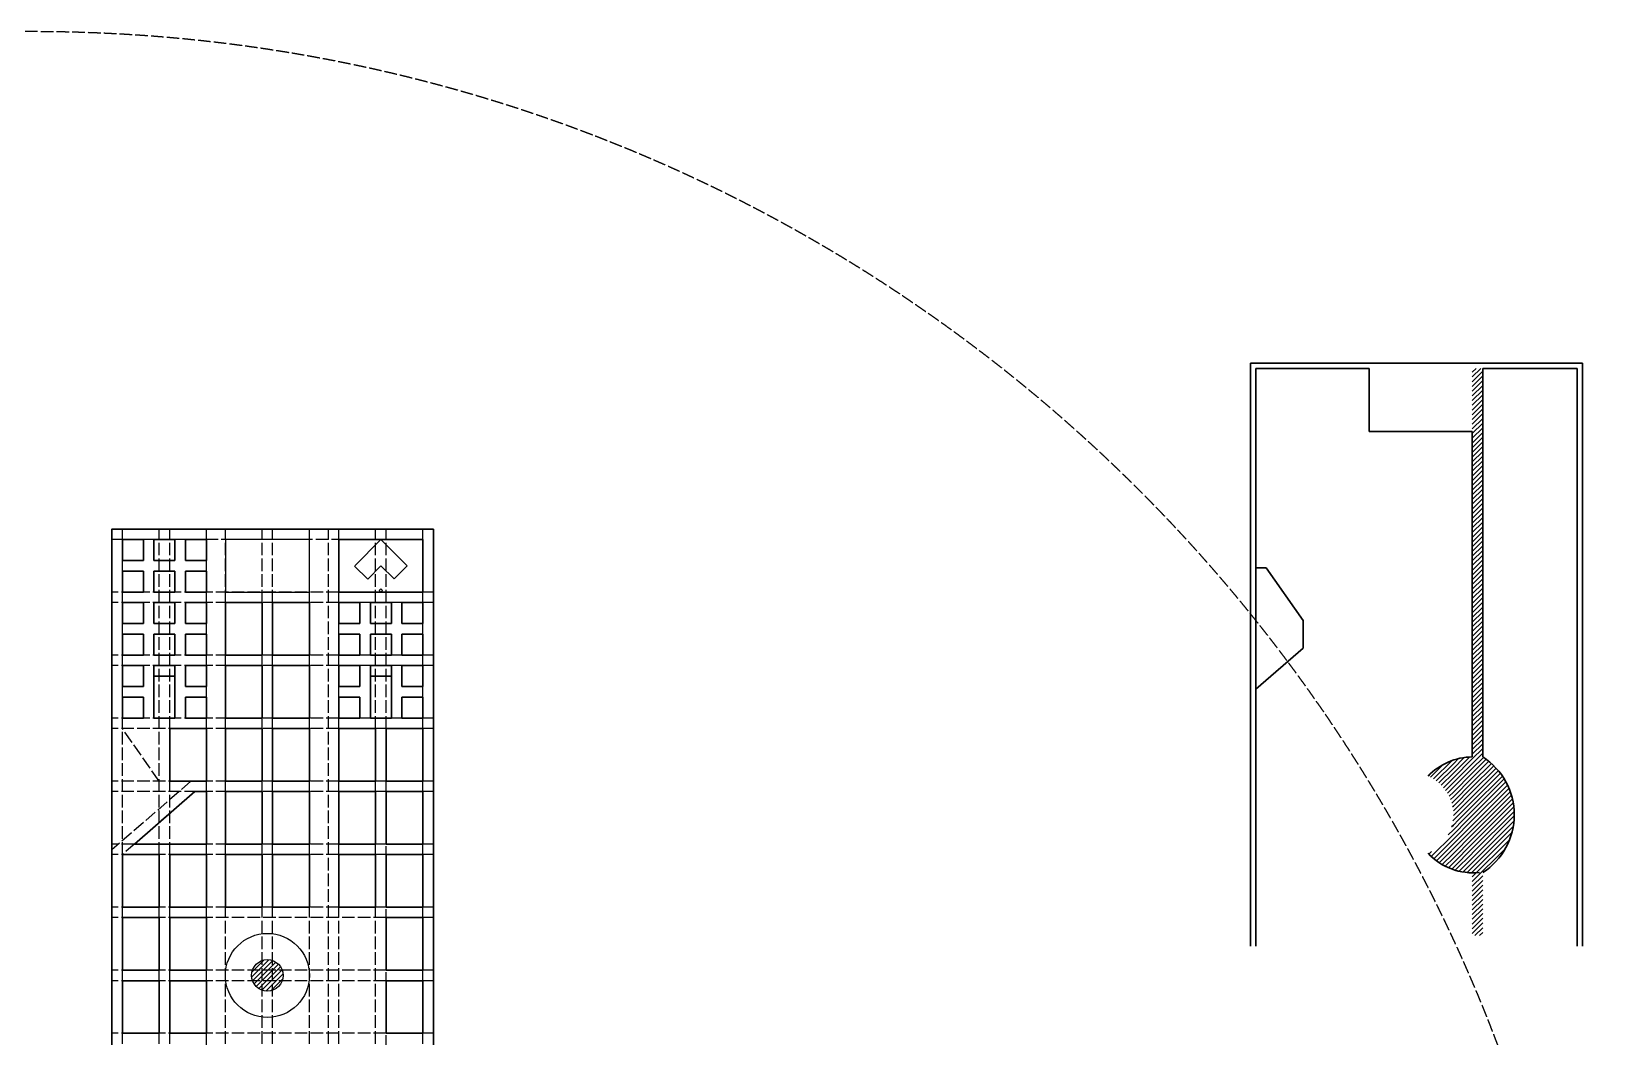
# Model space of a CAD drawing. Header units: millimetres. Extents: x -14568604 to 2614826, y -15966657 to 4339860.
# Drawn here: x -2103801 to -613052, y -12040576 to -11083324 of the extents above; entities that cross this region are included whole.
import ezdxf

# ---------------------------------------------------------------- set-up
doc = ezdxf.new("R2010")
doc.units = ezdxf.units.MM
doc.linetypes.add('ACAD_ISO02W100', pattern=[15, 12, -3])
for name, color, linetype in [('buildings', 1, 'Continuous'), ('občanská vybavenost', 170, 'Continuous'), ('roads', 7, 'Continuous'), ('základní mřížka', 50, 'ACAD_ISO02W100')]:
    doc.layers.add(name, color=color, linetype=linetype)
for name, color, linetype, lineweight in [('kyslíkové stanice', 130, 'Continuous', 30), ('master plan', 7, 'Continuous', 30), ('research centra', 220, 'Continuous', 30), ('universita', 90, 'Continuous', 30), ('vodní plocha', 130, 'Continuous', 30)]:
    doc.layers.add(name, color=color, linetype=linetype, lineweight=lineweight)

msp = doc.modelspace()

# ---------------------------------------------------------------- linework, layer by layer
at = {"layer": 'buildings', "color": 1}
for p, q in [((-1894051.401, -11983647.613), (-1877712.812, -11967309.024)), ((-1893723.795, -11978829.879), (-1882530.546, -11967636.63)), ((-1893232.453, -11987318.793), (-1874041.631, -11968127.971)), ((-1891751.796, -11990328.264), (-1871032.16, -11969608.628)), ((-1889753.474, -11992820.071), (-1868540.354, -11971606.95)), ((-1887274.496, -11994831.221), (-1866529.204, -11974085.928)), ((-1884279.874, -11996326.727), (-1865033.698, -11977080.55)), ((-1880629.705, -11997166.686), (-1864193.739, -11980730.719)), ((-1875857.531, -11996884.64), (-1864475.785, -11985502.893))]:
    msp.add_line(p, q, dxfattribs=at)
at = {"layer": 'buildings', "color": 7}
for radius in [40000, 15000]:
    msp.add_circle((-1879117.298, -11982243.126), radius, dxfattribs=at)
at = {"layer": 'kyslíkové stanice', "ltscale": 1000}
for p, q in [((-1987117.298, -11697243.142), (-1987117.298, -11687243.142)), ((-1987117.298, -11687243.142), (-1967117.298, -11687243.142)), ((-1967117.298, -11697243.142), (-1967117.298, -11687243.142)), ((-1781117.298, -11697243.142), (-1781117.298, -11687243.142)), ((-1761117.298, -11687243.142), (-1781117.298, -11687243.142)), ((-1761117.298, -11697243.142), (-1761117.298, -11687243.142)), ((-1987117.298, -11697243.142), (-1967117.298, -11697243.142)), ((-1781117.298, -11697243.142), (-1761117.298, -11697243.142))]:
    msp.add_line(p, q, dxfattribs=at)
at = {"layer": 'master plan', "ltscale": 1000}
for p, q in [((-2017117.298, -11587243.142), (-2017117.298, -11567243.142)), ((-2017117.298, -11567243.142), (-1997117.298, -11567243.142)), ((-1997117.298, -11567243.142), (-1997117.298, -11587243.142)), ((-1987117.298, -11587243.142), (-1987117.298, -11567243.142)), ((-1987117.298, -11567243.142), (-1967117.298, -11567243.142)), ((-1967117.298, -11567243.142), (-1967117.298, -11587243.142)), ((-1957117.298, -11587243.142), (-1957117.298, -11567243.142)), ((-1957117.298, -11567243.142), (-1937117.298, -11567243.142)), ((-1937117.298, -11567243.142), (-1937117.298, -11587243.142)), ((-1721117.298, -12478243.126), (-1721117.298, -11557243.142)), ((-1997117.298, -11587243.142), (-2017117.298, -11587243.142)), ((-2017117.298, -11617243.142), (-2017117.298, -11597243.142)), ((-2017117.298, -11597243.142), (-1997117.298, -11597243.142)), ((-1997117.298, -11597243.142), (-1997117.298, -11617243.142)), ((-1967117.298, -11587243.142), (-1987117.298, -11587243.142)), ((-1987117.298, -11617243.142), (-1987117.298, -11597243.142)), ((-1987117.298, -11597243.142), (-1967117.298, -11597243.142)), ((-1967117.298, -11597243.142), (-1967117.298, -11617243.142)), ((-1937117.298, -11587243.142), (-1957117.298, -11587243.142)), ((-1957117.298, -11617243.142), (-1957117.298, -11597243.142)), ((-1957117.298, -11597243.142), (-1937117.298, -11597243.142)), ((-1937117.298, -11597243.142), (-1937117.298, -11617243.142)), ((-1997117.298, -11617243.142), (-2017117.298, -11617243.142)), ((-2017117.298, -11647243.142), (-2017117.298, -11627243.142)), ((-2017117.298, -11627243.142), (-1997117.298, -11627243.142)), ((-1997117.298, -11627243.142), (-1997117.298, -11647243.142)), ((-1967117.298, -11617243.142), (-1987117.298, -11617243.142)), ((-1987117.298, -11647243.142), (-1987117.298, -11627243.142)), ((-1987117.298, -11627243.142), (-1967117.298, -11627243.142)), ((-1967117.298, -11627243.142), (-1967117.298, -11647243.142)), ((-1937117.298, -11617243.142), (-1957117.298, -11617243.142)), ((-1957117.298, -11647243.142), (-1957117.298, -11627243.142)), ((-1957117.298, -11627243.142), (-1937117.298, -11627243.142)), ((-1937117.298, -11627243.142), (-1937117.298, -11647243.142)), ((-1884117.298, -11627243.126), (-1919117.298, -11627243.126)), ((-1919117.298, -11627243.126), (-1919117.298, -11677243.126)), ((-1884117.298, -11677243.126), (-1884117.298, -11627243.126)), ((-1839117.298, -11627243.126), (-1874117.298, -11627243.126)), ((-1874117.298, -11627243.126), (-1874117.298, -11677243.126)), ((-1839117.298, -11677243.126), (-1839117.298, -11627243.126)), ((-1811117.298, -11647243.142), (-1811117.298, -11627243.142)), ((-1811117.298, -11627243.142), (-1791117.298, -11627243.142)), ((-1791117.298, -11627243.142), (-1791117.298, -11647243.142)), ((-1781117.298, -11647243.142), (-1781117.298, -11627243.142)), ((-1781117.298, -11627243.142), (-1761117.298, -11627243.142)), ((-1761117.298, -11627243.142), (-1761117.298, -11647243.142)), ((-1751117.298, -11647243.142), (-1751117.298, -11627243.142)), ((-1751117.298, -11627243.142), (-1731117.298, -11627243.142)), ((-1731117.298, -11627243.142), (-1731117.298, -11647243.142)), ((-1997117.298, -11647243.142), (-2017117.298, -11647243.142)), ((-2017117.298, -11677243.142), (-2017117.298, -11657243.142)), ((-2017117.298, -11657243.142), (-1997117.298, -11657243.142)), ((-1997117.298, -11657243.142), (-1997117.298, -11677243.142)), ((-1967117.298, -11647243.142), (-1987117.298, -11647243.142)), ((-1987117.298, -11677243.142), (-1987117.298, -11657243.142)), ((-1987117.298, -11657243.142), (-1967117.298, -11657243.142)), ((-1967117.298, -11657243.142), (-1967117.298, -11677243.142)), ((-1937117.298, -11647243.142), (-1957117.298, -11647243.142)), ((-1957117.298, -11677243.142), (-1957117.298, -11657243.142)), ((-1957117.298, -11657243.142), (-1937117.298, -11657243.142)), ((-1937117.298, -11657243.142), (-1937117.298, -11677243.142)), ((-1791117.298, -11647243.142), (-1811117.298, -11647243.142)), ((-1811117.298, -11677243.142), (-1811117.298, -11657243.142)), ((-1811117.298, -11657243.142), (-1791117.298, -11657243.142)), ((-1791117.298, -11657243.142), (-1791117.298, -11677243.142)), ((-1761117.298, -11647243.142), (-1781117.298, -11647243.142)), ((-1781117.298, -11677243.142), (-1781117.298, -11657243.142)), ((-1781117.298, -11657243.142), (-1761117.298, -11657243.142)), ((-1761117.298, -11657243.142), (-1761117.298, -11677243.142)), ((-1731117.298, -11647243.142), (-1751117.298, -11647243.142)), ((-1751117.298, -11677243.142), (-1751117.298, -11657243.142)), ((-1751117.298, -11657243.142), (-1731117.298, -11657243.142)), ((-1731117.298, -11657243.142), (-1731117.298, -11677243.142)), ((-1997117.298, -11677243.142), (-2017117.298, -11677243.142)), ((-2017117.298, -11707243.142), (-2017117.298, -11687243.142)), ((-2017117.298, -11687243.142), (-1997117.298, -11687243.142)), ((-1997117.298, -11687243.142), (-1997117.298, -11707243.142)), ((-1967117.298, -11677243.142), (-1987117.298, -11677243.142)), ((-1937117.298, -11677243.142), (-1957117.298, -11677243.142)), ((-1957117.298, -11707243.142), (-1957117.298, -11687243.142)), ((-1957117.298, -11687243.142), (-1937117.298, -11687243.142)), ((-1937117.298, -11687243.142), (-1937117.298, -11707243.142)), ((-1919117.298, -11677243.126), (-1884117.298, -11677243.126)), ((-1884117.298, -11687243.126), (-1919117.298, -11687243.126)), ((-1919117.298, -11687243.126), (-1919117.298, -11737243.126)), ((-1884117.298, -11737243.126), (-1884117.298, -11687243.126)), ((-1874117.298, -11677243.126), (-1839117.298, -11677243.126)), ((-1839117.298, -11687243.126), (-1874117.298, -11687243.126)), ((-1874117.298, -11687243.126), (-1874117.298, -11737243.126)), ((-1839117.298, -11737243.126), (-1839117.298, -11687243.126)), ((-1791117.298, -11677243.142), (-1811117.298, -11677243.142)), ((-1811117.298, -11707243.142), (-1811117.298, -11687243.142)), ((-1811117.298, -11687243.142), (-1791117.298, -11687243.142)), ((-1791117.298, -11687243.142), (-1791117.298, -11707243.142)), ((-1761117.298, -11677243.142), (-1781117.298, -11677243.142)), ((-1731117.298, -11677243.142), (-1751117.298, -11677243.142)), ((-1751117.298, -11707243.142), (-1751117.298, -11687243.142)), ((-1751117.298, -11687243.142), (-1731117.298, -11687243.142)), ((-1731117.298, -11687243.142), (-1731117.298, -11707243.142)), ((-1997117.298, -11707243.142), (-2017117.298, -11707243.142)), ((-2017117.298, -11737243.142), (-2017117.298, -11717243.142)), ((-2017117.298, -11717243.142), (-1997117.298, -11717243.142)), ((-1997117.298, -11717243.142), (-1997117.298, -11737243.142)), ((-1937117.298, -11707243.142), (-1957117.298, -11707243.142)), ((-1957117.298, -11737243.142), (-1957117.298, -11717243.142)), ((-1957117.298, -11717243.142), (-1937117.298, -11717243.142)), ((-1937117.298, -11717243.142), (-1937117.298, -11737243.142)), ((-1791117.298, -11707243.142), (-1811117.298, -11707243.142)), ((-1811117.298, -11737243.142), (-1811117.298, -11717243.142)), ((-1811117.298, -11717243.142), (-1791117.298, -11717243.142)), ((-1791117.298, -11717243.142), (-1791117.298, -11737243.142)), ((-1731117.298, -11707243.142), (-1751117.298, -11707243.142)), ((-1751117.298, -11737243.142), (-1751117.298, -11717243.142)), ((-1751117.298, -11717243.142), (-1731117.298, -11717243.142)), ((-1731117.298, -11717243.142), (-1731117.298, -11737243.142)), ((-1997117.298, -11737243.142), (-2017117.298, -11737243.142)), ((-1937117.298, -11737243.142), (-1957117.298, -11737243.142)), ((-1919117.298, -11737243.126), (-1884117.298, -11737243.126)), ((-1874117.298, -11737243.126), (-1839117.298, -11737243.126)), ((-1791117.298, -11737243.142), (-1811117.298, -11737243.142)), ((-1731117.298, -11737243.142), (-1751117.298, -11737243.142)), ((-1937117.298, -11747243.126), (-1972117.298, -11747243.126)), ((-1972117.298, -11747243.126), (-1972117.298, -11797243.126)), ((-1937117.298, -11797243.126), (-1937117.298, -11747243.126)), ((-1884117.298, -11747243.126), (-1919117.298, -11747243.126)), ((-1919117.298, -11747243.126), (-1919117.298, -11797243.126)), ((-1884117.298, -11797243.126), (-1884117.298, -11747243.126)), ((-1839117.298, -11747243.126), (-1874117.298, -11747243.126)), ((-1874117.298, -11747243.126), (-1874117.298, -11797243.126)), ((-1839117.298, -11797243.126), (-1839117.298, -11747243.126)), ((-1776117.298, -11747243.126), (-1811117.298, -11747243.126)), ((-1811117.298, -11747243.126), (-1811117.298, -11797243.126)), ((-1776117.298, -11797243.126), (-1776117.298, -11747243.126)), ((-1731117.298, -11747243.126), (-1766117.298, -11747243.126)), ((-1766117.298, -11747243.126), (-1766117.298, -11797243.126)), ((-1731117.298, -11797243.126), (-1731117.298, -11747243.126)), ((-1972117.298, -11797243.126), (-1937117.298, -11797243.126)), ((-1919117.298, -11797243.126), (-1884117.298, -11797243.126)), ((-1874117.298, -11797243.126), (-1839117.298, -11797243.126)), ((-1811117.298, -11797243.126), (-1776117.298, -11797243.126)), ((-1766117.298, -11797243.126), (-1731117.298, -11797243.126)), ((-2005617.298, -11857243.126), (-1948117.298, -11807243.126)), ((-1948117.298, -11807243.126), (-1937117.298, -11807243.126)), ((-1937117.298, -11807243.126), (-1937117.298, -11857243.126)), ((-1884117.298, -11807243.126), (-1919117.298, -11807243.126)), ((-1919117.298, -11807243.126), (-1919117.298, -11857243.126)), ((-1884117.298, -11857243.126), (-1884117.298, -11807243.126)), ((-1839117.298, -11807243.126), (-1874117.298, -11807243.126)), ((-1874117.298, -11807243.126), (-1874117.298, -11857243.126)), ((-1839117.298, -11857243.126), (-1839117.298, -11807243.126)), ((-1776117.298, -11807243.126), (-1811117.298, -11807243.126)), ((-1811117.298, -11807243.126), (-1811117.298, -11857243.126)), ((-1776117.298, -11857243.126), (-1776117.298, -11807243.126)), ((-1731117.298, -11807243.126), (-1766117.298, -11807243.126)), ((-1766117.298, -11807243.126), (-1766117.298, -11857243.126)), ((-1731117.298, -11857243.126), (-1731117.298, -11807243.126)), ((-1937117.298, -11857243.126), (-2005617.298, -11857243.126)), ((-1919117.298, -11857243.126), (-1884117.298, -11857243.126)), ((-1874117.298, -11857243.126), (-1839117.298, -11857243.126)), ((-1811117.298, -11857243.126), (-1776117.298, -11857243.126)), ((-1766117.298, -11857243.126), (-1731117.298, -11857243.126)), ((-1982117.298, -11867243.126), (-2017117.298, -11867243.126)), ((-2017117.298, -11867243.126), (-2017117.298, -11917243.126)), ((-1982117.298, -11917243.126), (-1982117.298, -11867243.126)), ((-1937117.298, -11867243.126), (-1972117.298, -11867243.126)), ((-1972117.298, -11867243.126), (-1972117.298, -11917243.126)), ((-1937117.298, -11917243.126), (-1937117.298, -11867243.126)), ((-1884117.298, -11867243.126), (-1919117.298, -11867243.126)), ((-1919117.298, -11867243.126), (-1919117.298, -11917243.126)), ((-1884117.298, -11917243.126), (-1884117.298, -11867243.126)), ((-1839117.298, -11867243.126), (-1874117.298, -11867243.126)), ((-1874117.298, -11867243.126), (-1874117.298, -11917243.126)), ((-1839117.298, -11917243.126), (-1839117.298, -11867243.126)), ((-1776117.298, -11867243.126), (-1811117.298, -11867243.126)), ((-1811117.298, -11867243.126), (-1811117.298, -11917243.126)), ((-1776117.298, -11917243.126), (-1776117.298, -11867243.126)), ((-1731117.298, -11867243.126), (-1766117.298, -11867243.126)), ((-1766117.298, -11867243.126), (-1766117.298, -11917243.126)), ((-1731117.298, -11917243.126), (-1731117.298, -11867243.126)), ((-2017117.298, -11917243.126), (-1982117.298, -11917243.126)), ((-1972117.298, -11917243.126), (-1937117.298, -11917243.126)), ((-1919117.298, -11917243.126), (-1884117.298, -11917243.126)), ((-1874117.298, -11917243.126), (-1839117.298, -11917243.126)), ((-1811117.298, -11917243.126), (-1776117.298, -11917243.126)), ((-1766117.298, -11917243.126), (-1731117.298, -11917243.126)), ((-1982117.298, -11927243.126), (-2017117.298, -11927243.126)), ((-2017117.298, -11927243.126), (-2017117.298, -11977243.126)), ((-1982117.298, -11977243.126), (-1982117.298, -11927243.126)), ((-1937117.298, -11927243.126), (-1972117.298, -11927243.126)), ((-1972117.298, -11927243.126), (-1972117.298, -11977243.126)), ((-1937117.298, -11977243.126), (-1937117.298, -11927243.126)), ((-1731117.298, -11927243.126), (-1766117.298, -11927243.126)), ((-1766117.298, -11927243.126), (-1766117.298, -11977243.126)), ((-1731117.298, -11977243.126), (-1731117.298, -11927243.126)), ((-2017117.298, -11977243.126), (-1982117.298, -11977243.126)), ((-1972117.298, -11977243.126), (-1937117.298, -11977243.126)), ((-1766117.298, -11977243.126), (-1731117.298, -11977243.126)), ((-1982117.298, -11987243.126), (-2017117.298, -11987243.126)), ((-2017117.298, -11987243.126), (-2017117.298, -12037243.126)), ((-1982117.298, -12037243.126), (-1982117.298, -11987243.126)), ((-1937117.298, -11987243.126), (-1972117.298, -11987243.126)), ((-1972117.298, -11987243.126), (-1972117.298, -12037243.126)), ((-1937117.298, -12037243.126), (-1937117.298, -11987243.126)), ((-1731117.298, -11987243.126), (-1766117.298, -11987243.126)), ((-1766117.298, -11987243.126), (-1766117.298, -12037243.126)), ((-1731117.298, -12037243.126), (-1731117.298, -11987243.126)), ((-2017117.298, -12037243.126), (-1982117.298, -12037243.126)), ((-1972117.298, -12037243.126), (-1937117.298, -12037243.126)), ((-1766117.298, -12037243.126), (-1731117.298, -12037243.126))]:
    msp.add_line(p, q, dxfattribs=at)
msp.add_lwpolyline([(-1721117.298, -11557243.142), (-2027117.298, -11557243.142), (-2027042.581, -12415305.606)], dxfattribs=at)
at = {"layer": 'občanská vybavenost', "ltscale": 1000}
for p, q in [((-1919117.298, -11567243.142), (-1919117.298, -11617243.142)), ((-1839117.298, -11567243.142), (-1919117.298, -11567243.142)), ((-1839117.298, -11617243.142), (-1839117.298, -11567243.142)), ((-1919117.298, -11617243.142), (-1839117.298, -11617243.142))]:
    msp.add_line(p, q, dxfattribs=at)
at = {"layer": 'research centra', "ltscale": 1000}
for p, q in [((-1987117.298, -11717243.142), (-1987117.298, -11697243.142)), ((-1987117.298, -11697243.142), (-1967117.298, -11697243.142)), ((-1967117.298, -11697243.142), (-1967117.298, -11717243.142)), ((-1781117.298, -11697243.142), (-1781117.298, -11717243.142)), ((-1761117.298, -11697243.142), (-1781117.298, -11697243.142)), ((-1761117.298, -11717243.142), (-1761117.298, -11697243.142)), ((-1987117.298, -11737243.142), (-1987117.298, -11717243.142)), ((-1967117.298, -11717243.142), (-1967117.298, -11737243.142)), ((-1781117.298, -11717243.142), (-1781117.298, -11737243.142)), ((-1761117.298, -11737243.142), (-1761117.298, -11717243.142)), ((-1967117.298, -11737243.142), (-1987117.298, -11737243.142)), ((-1781117.298, -11737243.142), (-1761117.298, -11737243.142))]:
    msp.add_line(p, q, dxfattribs=at)
at = {"layer": 'roads', "ltscale": 1000}
msp.add_line((-1937117.298, -12107243.126), (-1937117.298, -11797243.126), dxfattribs=at)
at = {"layer": 'universita', "ltscale": 1000}
for p, q in [((-1811117.298, -11617243.142), (-1811117.298, -11567243.142)), ((-1811117.298, -11567243.142), (-1731117.298, -11567243.142)), ((-1795790.03, -11592243.142), (-1771117.298, -11567243.142)), ((-1771117.298, -11567243.142), (-1746117.298, -11592243.142)), ((-1731117.298, -11567243.142), (-1731117.298, -11617243.142)), ((-1783616.213, -11604907.847), (-1796115.128, -11592572.552)), ((-1771117.841, -11592243.142), (-1783616.213, -11604907.847)), ((-1758535.481, -11604661.325), (-1771117.841, -11592243.142)), ((-1746117.298, -11592243.142), (-1758535.481, -11604661.325)), ((-1731117.298, -11617243.142), (-1811117.298, -11617243.142)), ((-1771117.841, -11614117.673), (-1772680.172, -11615700.727)), ((-1771117.298, -11617243.142), (-1772680.172, -11615700.727)), ((-1769554.296, -11615680.14), (-1771117.841, -11614117.673)), ((-1769554.296, -11615680.14), (-1771117.298, -11617243.142))]:
    msp.add_line(p, q, dxfattribs=at)
at = {"layer": 'vodní plocha', "ltscale": 1000}
for p, q in [((-943411.039, -11399239.623), (-627411.039, -11399239.623)), ((-943411.039, -11399239.623), (-943411.039, -11954239.607)), ((-627411.039, -11399239.623), (-627411.039, -11954239.607)), ((-938411.039, -11404239.623), (-938411.039, -11954239.607)), ((-938411.039, -11594239.607), (-938411.039, -11404239.623)), ((-938411.039, -11404239.623), (-830411.039, -11404239.623)), ((-830411.039, -11404239.623), (-830411.039, -11464239.623)), ((-722411.039, -11774239.607), (-722411.039, -11404239.623)), ((-722411.039, -11404239.623), (-632411.039, -11404239.623)), ((-632411.039, -11404239.623), (-632411.039, -11954239.607)), ((-632411.039, -11404239.623), (-632411.039, -11954239.607)), ((-830411.039, -11464239.623), (-732411.039, -11464239.623)), ((-732411.039, -11464239.623), (-732411.039, -11774239.607)), ((-928411.039, -11594239.607), (-938411.039, -11594239.607)), ((-893411.028, -11644239.623), (-928411.039, -11594239.607)), ((-893411.039, -11670552.867), (-893411.028, -11644239.623)), ((-938411.039, -11709683.302), (-893411.039, -11670552.867)), ((-938411.039, -11709683.302), (-938411.039, -11954239.607))]:
    msp.add_line(p, q, dxfattribs=at)
at = {"layer": 'vodní plocha'}
for p, q in [((-732411.039, -11407970.131), (-728680.531, -11404239.623)), ((-732411.039, -11412460.259), (-724190.403, -11404239.623)), ((-732411.039, -11416950.387), (-722411.039, -11406950.387)), ((-732411.039, -11421440.515), (-722411.039, -11411440.515)), ((-732411.039, -11425930.643), (-722411.039, -11415930.643)), ((-732411.039, -11430420.771), (-722411.039, -11420420.771)), ((-732411.039, -11434910.899), (-722411.039, -11424910.899)), ((-732411.039, -11439401.027), (-722411.039, -11429401.027)), ((-732411.039, -11443891.155), (-722411.039, -11433891.155)), ((-732411.039, -11448381.283), (-722411.039, -11438381.283)), ((-732411.039, -11452871.411), (-722411.039, -11442871.411)), ((-732411.039, -11457361.539), (-722411.039, -11447361.539)), ((-732411.039, -11461851.667), (-722411.039, -11451851.667)), ((-732411.039, -11466341.795), (-722411.039, -11456341.795)), ((-732411.039, -11470831.923), (-722411.039, -11460831.923)), ((-732411.039, -11475322.052), (-722411.039, -11465322.052)), ((-732411.039, -11479812.18), (-722411.039, -11469812.18)), ((-732411.039, -11484302.308), (-722411.039, -11474302.308)), ((-732411.039, -11488792.436), (-722411.039, -11478792.436)), ((-732411.039, -11493282.564), (-722411.039, -11483282.564)), ((-732411.039, -11497772.692), (-722411.039, -11487772.692)), ((-732411.039, -11502262.82), (-722411.039, -11492262.82)), ((-732411.039, -11506752.948), (-722411.039, -11496752.948)), ((-732411.039, -11511243.076), (-722411.039, -11501243.076)), ((-732411.039, -11515733.204), (-722411.039, -11505733.204)), ((-732411.039, -11520223.332), (-722411.039, -11510223.332)), ((-732411.039, -11524713.46), (-722411.039, -11514713.46)), ((-732411.039, -11529203.588), (-722411.039, -11519203.588)), ((-732411.039, -11533693.716), (-722411.039, -11523693.716)), ((-732411.039, -11538183.844), (-722411.039, -11528183.844)), ((-732411.039, -11542673.972), (-722411.039, -11532673.972)), ((-732411.039, -11547164.1), (-722411.039, -11537164.1)), ((-732411.039, -11551654.229), (-722411.039, -11541654.229)), ((-732411.039, -11556144.357), (-722411.039, -11546144.357)), ((-732411.039, -11560634.485), (-722411.039, -11550634.485)), ((-732411.039, -11565124.613), (-722411.039, -11555124.613)), ((-732411.039, -11569614.741), (-722411.039, -11559614.741)), ((-732411.039, -11574104.869), (-722411.039, -11564104.869)), ((-732411.039, -11578594.997), (-722411.039, -11568594.997)), ((-732411.039, -11583085.125), (-722411.039, -11573085.125)), ((-732411.039, -11587575.253), (-722411.039, -11577575.253)), ((-732411.039, -11592065.381), (-722411.039, -11582065.381)), ((-732411.039, -11596555.509), (-722411.039, -11586555.509)), ((-732411.039, -11601045.637), (-722411.039, -11591045.637)), ((-732411.039, -11605535.765), (-722411.039, -11595535.765)), ((-732411.039, -11610025.893), (-722411.039, -11600025.893)), ((-732411.039, -11614516.021), (-722411.039, -11604516.021)), ((-732411.039, -11619006.149), (-722411.039, -11609006.149)), ((-732411.039, -11623496.278), (-722411.039, -11613496.278)), ((-732411.039, -11627986.406), (-722411.039, -11617986.406)), ((-732411.039, -11632476.534), (-722411.039, -11622476.534)), ((-732411.039, -11636966.662), (-722411.039, -11626966.662)), ((-732411.039, -11641456.79), (-722411.039, -11631456.79)), ((-732411.039, -11645946.918), (-722411.039, -11635946.918)), ((-732411.039, -11650437.046), (-722411.039, -11640437.046)), ((-732411.039, -11654927.174), (-722411.039, -11644927.174)), ((-732411.039, -11659417.302), (-722411.039, -11649417.302)), ((-732411.039, -11663907.43), (-722411.039, -11653907.43)), ((-732411.039, -11668397.558), (-722411.039, -11658397.558)), ((-732411.039, -11672887.686), (-722411.039, -11662887.686)), ((-732411.039, -11677377.814), (-722411.039, -11667377.814)), ((-732411.039, -11681867.942), (-722411.039, -11671867.942)), ((-732411.039, -11686358.07), (-722411.039, -11676358.07)), ((-732411.039, -11690848.198), (-722411.039, -11680848.198)), ((-732411.039, -11695338.326), (-722411.039, -11685338.326)), ((-732411.039, -11699828.455), (-722411.039, -11689828.455)), ((-732411.039, -11704318.583), (-722411.039, -11694318.583)), ((-732411.039, -11708808.711), (-722411.039, -11698808.711)), ((-732411.039, -11713298.839), (-722411.039, -11703298.839)), ((-732411.039, -11717788.967), (-722411.039, -11707788.967)), ((-732411.039, -11722279.095), (-722411.039, -11712279.095)), ((-732411.039, -11726769.223), (-722411.039, -11716769.223)), ((-732411.039, -11731259.351), (-722411.039, -11721259.351)), ((-732411.039, -11735749.479), (-722411.039, -11725749.479)), ((-732411.039, -11740239.607), (-722411.039, -11730239.607)), ((-732411.039, -11744729.735), (-722411.039, -11734729.735)), ((-732411.039, -11749219.863), (-722411.039, -11739219.863)), ((-732411.039, -11753709.991), (-722411.039, -11743709.991)), ((-732411.039, -11758200.119), (-722411.039, -11748200.119)), ((-732411.039, -11762690.247), (-722411.039, -11752690.247)), ((-732411.039, -11767180.375), (-722411.039, -11757180.375)), ((-732411.039, -11771670.504), (-722411.039, -11761670.504)), ((-750411.039, -11789670.504), (-735061.88, -11774321.344)), ((-750411.039, -11785180.375), (-740030.872, -11774800.208)), ((-750411.039, -11780690.247), (-745567.364, -11775846.572)), ((-750411.039, -11794160.632), (-732411.039, -11776160.632)), ((-732411.039, -11776160.632), (-722411.039, -11766160.632)), ((-732411.039, -11780650.76), (-722411.039, -11770650.76)), ((-732411.039, -11785140.888), (-721864.915, -11774594.764)), ((-732411.039, -11789631.016), (-719213.304, -11776433.281)), ((-772283.875, -11793582.827), (-760221.152, -11781520.104)), ((-769408.193, -11795197.274), (-751988.759, -11777777.84)), ((-766726.335, -11797005.544), (-750411.039, -11780690.247)), ((-764229.298, -11798998.634), (-750411.039, -11785180.375)), ((-761912.14, -11801171.605), (-750411.039, -11789670.504)), ((-750411.039, -11798650.76), (-732411.039, -11780650.76)), ((-750411.039, -11803140.888), (-732411.039, -11785140.888)), ((-750411.039, -11807631.016), (-732411.039, -11789631.016)), ((-732411.039, -11794121.144), (-716674.756, -11778384.861)), ((-732411.039, -11798611.272), (-714247.114, -11780447.347)), ((-732411.039, -11803101.4), (-711929.065, -11782619.426)), ((-732411.039, -11807591.528), (-709720.09, -11784900.579)), ((-732411.039, -11812081.656), (-707620.444, -11787291.061)), ((-732411.039, -11816571.784), (-705631.17, -11789791.915)), ((-759773.481, -11803523.074), (-750411.039, -11794160.632)), ((-757815.365, -11806055.086), (-750411.039, -11798650.76)), ((-756043.459, -11808773.307), (-750411.039, -11803140.888)), ((-750411.039, -11812121.144), (-732411.039, -11794121.144)), ((-750411.039, -11816611.272), (-732411.039, -11798611.272)), ((-750411.039, -11821101.4), (-732411.039, -11803101.4)), ((-732411.039, -11821061.912), (-703754.13, -11792405.004)), ((-732411.039, -11825552.04), (-701992.083, -11795133.084)), ((-732411.039, -11830042.168), (-700348.784, -11797979.913)), ((-732411.039, -11834532.296), (-698829.147, -11800950.404)), ((-732411.039, -11839022.424), (-697439.464, -11804050.85)), ((-754467.643, -11811687.62), (-750411.039, -11807631.016)), ((-753103.133, -11814813.238), (-750411.039, -11812121.144)), ((-751972.469, -11818172.702), (-750411.039, -11816611.272)), ((-751109.08, -11821799.442), (-750411.039, -11821101.4)), ((-749059.118, -11824239.607), (-732411.039, -11807591.528)), ((-744568.99, -11824239.607), (-732411.039, -11812081.656)), ((-740078.862, -11824239.607), (-732411.039, -11816571.784)), ((-735588.734, -11824239.607), (-732411.039, -11821061.912)), ((-732411.039, -11843512.552), (-696187.718, -11807289.232)), ((-732411.039, -11848002.681), (-695084.022, -11810675.664)), ((-732411.039, -11852492.809), (-694141.263, -11814223.032)), ((-732411.039, -11856982.937), (-693376.047, -11817947.945)), ((-750826.072, -11834986.818), (-750411.039, -11834571.784)), ((-750411.039, -11825591.528), (-749059.118, -11824239.607)), ((-750411.039, -11830081.656), (-744568.99, -11824239.607)), ((-750411.039, -11834571.784), (-750078.862, -11834239.607)), ((-750411.039, -11839061.912), (-745588.734, -11834239.607)), ((-750411.039, -11843552.04), (-741098.606, -11834239.607)), ((-750411.039, -11848042.168), (-736608.478, -11834239.607)), ((-750411.039, -11852532.296), (-732411.457, -11834532.715)), ((-750078.862, -11834239.607), (-740078.862, -11824239.607)), ((-745588.734, -11834239.607), (-735588.734, -11824239.607)), ((-741098.606, -11834239.607), (-732411.039, -11825552.04)), ((-736608.478, -11834239.607), (-732411.039, -11830042.168)), ((-732411.039, -11861473.065), (-692810.158, -11821872.184)), ((-732411.039, -11865963.193), (-692472.888, -11826025.042)), ((-732411.039, -11870453.321), (-692404.986, -11830447.268)), ((-732411.039, -11874943.449), (-692665.865, -11835198.275)), ((-771405.732, -11869036.861), (-750411.039, -11848042.168)), ((-755346.605, -11848487.606), (-750411.039, -11843552.04)), ((-752104.571, -11840755.444), (-750411.039, -11839061.912)), ((-750411.039, -11857022.424), (-732417.879, -11839029.265)), ((-750411.039, -11861512.552), (-732424.301, -11843525.815)), ((-750411.039, -11866002.681), (-732430.723, -11848022.365)), ((-732411.039, -11879433.577), (-693348.094, -11840370.632)), ((-732411.039, -11883923.705), (-694610.979, -11846123.645)), ((-773687.351, -11866828.352), (-771163.04, -11864304.041)), ((-769002.865, -11871124.123), (-750411.039, -11852532.296)), ((-766477.359, -11873088.745), (-750411.039, -11857022.424)), ((-763826.688, -11874928.201), (-750411.039, -11861512.552)), ((-761047.071, -11876638.713), (-750411.039, -11866002.681)), ((-750411.039, -11870492.809), (-732437.145, -11852518.915)), ((-750411.039, -11874982.937), (-732443.567, -11857015.465)), ((-750411.039, -11879473.065), (-732449.989, -11861512.015)), ((-748579.57, -11882131.724), (-732456.411, -11866008.565)), ((-732411.039, -11888413.833), (-696777.884, -11852780.678)), ((-732411.039, -11892903.961), (-700772.223, -11861265.145)), ((-758133.292, -11878215.062), (-750411.039, -11870492.809)), ((-755078.419, -11879650.316), (-750411.039, -11874982.937)), ((-751873.398, -11880935.424), (-750411.039, -11879473.065)), ((-745339.307, -11883381.589), (-732462.833, -11870505.115)), ((-741291.21, -11883823.62), (-732469.255, -11875001.665)), ((-737243.112, -11884265.65), (-732475.676, -11879498.215)), ((-733195.015, -11884707.681), (-732482.098, -11883994.765)), ((-732411.039, -11897394.089), (-722411.039, -11887394.089)), ((-732411.039, -11901884.217), (-722411.039, -11891884.217)), ((-732411.039, -11906374.345), (-722411.039, -11896374.345)), ((-732411.039, -11910864.473), (-722411.039, -11900864.473)), ((-732411.039, -11915354.601), (-722411.039, -11905354.601)), ((-732411.039, -11919844.73), (-722411.039, -11909844.73)), ((-732411.039, -11924334.858), (-722411.039, -11914334.858)), ((-732411.039, -11928824.986), (-722411.039, -11918824.986)), ((-732411.039, -11933315.114), (-722411.039, -11923315.114)), ((-732411.039, -11937805.242), (-722411.039, -11927805.242)), ((-732411.039, -11942295.37), (-722411.039, -11932295.37)), ((-729865.148, -11944239.607), (-722411.039, -11936785.498)), ((-725375.02, -11944239.607), (-722411.039, -11941275.626))]:
    msp.add_line(p, q, dxfattribs=at)
for centre, radius, start, end in [((-731931.193, -11832827.444), 58589.802, 90.469253009, 136.570146191), ((-757790.206, -11829239.607), 65396.372, 302.751457426, 57.248542574), ((-731528.512, -11825556.716), 58997.591, 223.210525823, 275.920547715)]:
    msp.add_arc(centre, radius, start, end, dxfattribs=at)
at = {"layer": 'základní mřížka', "ltscale": 1000}
for p, q in [((-1721117.298, -11557243.142), (-2027117.298, -11557243.142)), ((-2027117.298, -11807243.142), (-2027117.298, -11557243.142)), ((-1731117.298, -11567243.142), (-2027117.298, -11567243.142)), ((-2017117.298, -11807243.142), (-2017117.298, -11557243.142)), ((-2017117.298, -11587243.142), (-2017117.298, -11567243.142)), ((-2017117.298, -11567243.142), (-1997117.298, -11567243.142)), ((-1997117.298, -11567243.142), (-1997117.298, -11587243.142)), ((-1987117.298, -11587243.142), (-1987117.298, -11567243.142)), ((-1987117.298, -11567243.142), (-1967117.298, -11567243.142)), ((-1982117.298, -11807243.142), (-1982117.298, -11557243.142)), ((-1972117.298, -11807243.142), (-1972117.298, -11557243.142)), ((-1967117.298, -11567243.142), (-1967117.298, -11587243.142)), ((-1957117.298, -11587243.142), (-1957117.298, -11567243.142)), ((-1957117.298, -11567243.142), (-1937117.298, -11567243.142)), ((-1937117.298, -12107243.126), (-1937117.298, -11557243.142)), ((-1937117.298, -11567243.142), (-1937117.298, -11587243.142)), ((-1919117.298, -11567243.142), (-1919117.298, -11557243.142)), ((-1919117.298, -11807243.142), (-1919117.298, -11557243.142)), ((-1884117.298, -11807243.142), (-1884117.298, -11557243.142)), ((-1874117.298, -11567243.142), (-1884117.298, -11567243.142)), ((-1874117.298, -11807243.142), (-1874117.298, -11557243.142)), ((-1839117.298, -11807243.142), (-1839117.298, -11557243.142)), ((-1821117.298, -11807243.142), (-1821117.298, -11557243.142)), ((-1811117.298, -11807243.142), (-1811117.298, -11557243.142)), ((-1771117.298, -11567243.142), (-1796117.298, -11567243.142)), ((-1776117.298, -11807243.142), (-1776117.298, -11557243.142)), ((-1766117.298, -11807243.142), (-1766117.298, -11557243.142)), ((-1749242.298, -11567243.142), (-1746117.298, -11567243.142)), ((-1731117.298, -11807243.142), (-1731117.298, -11557243.142)), ((-1731117.298, -11587243.142), (-1731117.298, -11567243.142)), ((-1721117.298, -11807243.142), (-1721117.298, -11557243.142)), ((-1997117.298, -11587243.142), (-2017117.298, -11587243.142)), ((-2017117.298, -11617243.142), (-2017117.298, -11597243.142)), ((-2017117.298, -11597243.142), (-1997117.298, -11597243.142)), ((-1997117.298, -11597243.142), (-1997117.298, -11617243.142)), ((-1967117.298, -11587243.142), (-1987117.298, -11587243.142)), ((-1987117.298, -11617243.142), (-1987117.298, -11597243.142)), ((-1987117.298, -11597243.142), (-1967117.298, -11597243.142)), ((-1967117.298, -11597243.142), (-1967117.298, -11617243.142)), ((-1937117.298, -11587243.142), (-1957117.298, -11587243.142)), ((-1957117.298, -11617243.142), (-1957117.298, -11597243.142)), ((-1957117.298, -11597243.142), (-1937117.298, -11597243.142)), ((-1937117.298, -11597243.142), (-1937117.298, -11617243.142)), ((-1721117.298, -11617243.142), (-2027117.298, -11617243.142)), ((-1721117.298, -11627243.142), (-2027117.298, -11627243.142)), ((-1721117.298, -11627243.142), (-2027117.298, -11627243.142)), ((-1997117.298, -11617243.142), (-2017117.298, -11617243.142)), ((-2017117.298, -11647243.142), (-2017117.298, -11627243.142)), ((-2017117.298, -11627243.142), (-1997117.298, -11627243.142)), ((-1997117.298, -11627243.142), (-1997117.298, -11647243.142)), ((-1967117.298, -11617243.142), (-1987117.298, -11617243.142)), ((-1987117.298, -11647243.142), (-1987117.298, -11627243.142)), ((-1967117.298, -11627243.142), (-1967117.298, -11647243.142)), ((-1937117.298, -11617243.142), (-1957117.298, -11617243.142)), ((-1957117.298, -11647243.142), (-1957117.298, -11627243.142)), ((-1957117.298, -11627243.142), (-1937117.298, -11627243.142)), ((-1937117.298, -11627243.142), (-1937117.298, -11647243.142)), ((-1919117.298, -11627243.142), (-1919117.298, -11617243.126)), ((-1811117.298, -11627243.142), (-1811117.298, -11647243.142)), ((-1791117.298, -11627243.142), (-1811117.298, -11627243.142)), ((-1791117.298, -11647243.142), (-1791117.298, -11627243.142)), ((-1781117.298, -11627243.142), (-1781117.298, -11647243.142)), ((-1761117.298, -11627243.142), (-1781117.298, -11627243.142)), ((-1766117.298, -11617243.142), (-1776117.298, -11617243.142)), ((-1761117.298, -11647243.142), (-1761117.298, -11627243.142)), ((-1751117.298, -11627243.142), (-1751117.298, -11647243.142)), ((-1731117.298, -11627243.142), (-1751117.298, -11627243.142)), ((-1731117.298, -11647243.142), (-1731117.298, -11627243.142)), ((-1997117.298, -11647243.142), (-2017117.298, -11647243.142)), ((-2017117.298, -11677243.142), (-2017117.298, -11657243.142)), ((-2017117.298, -11657243.142), (-1997117.298, -11657243.142)), ((-1997117.298, -11657243.142), (-1997117.298, -11677243.142)), ((-1967117.298, -11647243.142), (-1987117.298, -11647243.142)), ((-1987117.298, -11677243.142), (-1987117.298, -11657243.142)), ((-1987117.298, -11657243.142), (-1967117.298, -11657243.142)), ((-1967117.298, -11657243.142), (-1967117.298, -11677243.142)), ((-1937117.298, -11647243.142), (-1957117.298, -11647243.142)), ((-1957117.298, -11677243.142), (-1957117.298, -11657243.142)), ((-1957117.298, -11657243.142), (-1937117.298, -11657243.142)), ((-1937117.298, -11657243.142), (-1937117.298, -11677243.142)), ((-1811117.298, -11647243.142), (-1791117.298, -11647243.142)), ((-1811117.298, -11657243.142), (-1811117.298, -11677243.142)), ((-1791117.298, -11657243.142), (-1811117.298, -11657243.142)), ((-1791117.298, -11677243.142), (-1791117.298, -11657243.142)), ((-1781117.298, -11647243.142), (-1761117.298, -11647243.142)), ((-1781117.298, -11657243.142), (-1781117.298, -11677243.142)), ((-1761117.298, -11657243.142), (-1781117.298, -11657243.142)), ((-1766117.298, -11647243.142), (-1776117.298, -11647243.142)), ((-1761117.298, -11677243.142), (-1761117.298, -11657243.142)), ((-1751117.298, -11647243.142), (-1731117.298, -11647243.142)), ((-1751117.298, -11657243.142), (-1751117.298, -11677243.142)), ((-1731117.298, -11657243.142), (-1751117.298, -11657243.142)), ((-1731117.298, -11677243.142), (-1731117.298, -11657243.142)), ((-1721117.298, -11677243.142), (-2027117.298, -11677243.142)), ((-1721117.298, -11687243.142), (-2027117.298, -11687243.142)), ((-1721117.298, -11687243.142), (-2027117.298, -11687243.142)), ((-1997117.298, -11677243.142), (-2017117.298, -11677243.142)), ((-2017117.298, -11707243.142), (-2017117.298, -11687243.142)), ((-2017117.298, -11687243.142), (-1997117.298, -11687243.142)), ((-1997117.298, -11687243.142), (-1997117.298, -11707243.142)), ((-1937117.298, -11677243.142), (-1957117.298, -11677243.142)), ((-1957117.298, -11707243.142), (-1957117.298, -11687243.142)), ((-1957117.298, -11687243.142), (-1937117.298, -11687243.142)), ((-1937117.298, -11687243.142), (-1937117.298, -11707243.142)), ((-1811117.298, -11677243.142), (-1791117.298, -11677243.142)), ((-1811117.298, -11687243.142), (-1811117.298, -11707243.142)), ((-1791117.298, -11687243.142), (-1811117.298, -11687243.142)), ((-1791117.298, -11707243.142), (-1791117.298, -11687243.142)), ((-1781117.298, -11677243.142), (-1761117.298, -11677243.142)), ((-1766117.298, -11677243.142), (-1776117.298, -11677243.142)), ((-1751117.298, -11677243.142), (-1731117.298, -11677243.142)), ((-1751117.298, -11687243.142), (-1751117.298, -11707243.142)), ((-1731117.298, -11687243.142), (-1751117.298, -11687243.142)), ((-1731117.298, -11707243.142), (-1731117.298, -11687243.142)), ((-1997117.298, -11707243.142), (-2017117.298, -11707243.142)), ((-2017117.298, -11737243.142), (-2017117.298, -11717243.142)), ((-2017117.298, -11717243.142), (-1997117.298, -11717243.142)), ((-1997117.298, -11717243.142), (-1997117.298, -11737243.142)), ((-1937117.298, -11707243.142), (-1957117.298, -11707243.142)), ((-1957117.298, -11737243.142), (-1957117.298, -11717243.142)), ((-1957117.298, -11717243.142), (-1937117.298, -11717243.142)), ((-1937117.298, -11717243.142), (-1937117.298, -11737243.142)), ((-1811117.298, -11707243.142), (-1791117.298, -11707243.142)), ((-1811117.298, -11717243.142), (-1811117.298, -11737243.142)), ((-1791117.298, -11717243.142), (-1811117.298, -11717243.142)), ((-1791117.298, -11737243.142), (-1791117.298, -11717243.142)), ((-1751117.298, -11707243.142), (-1731117.298, -11707243.142)), ((-1751117.298, -11717243.142), (-1751117.298, -11737243.142)), ((-1731117.298, -11717243.142), (-1751117.298, -11717243.142)), ((-1731117.298, -11737243.142), (-1731117.298, -11717243.142)), ((-1721117.298, -11737243.142), (-2027117.298, -11737243.142)), ((-1997117.298, -11737243.142), (-2017117.298, -11737243.142)), ((-1937117.298, -11737243.142), (-1957117.298, -11737243.142)), ((-1919117.298, -11747243.142), (-1919117.298, -11737243.142)), ((-1811117.298, -11737243.142), (-1791117.298, -11737243.142)), ((-1751117.298, -11737243.142), (-1731117.298, -11737243.142)), ((-1721117.298, -11747243.142), (-2027117.298, -11747243.142)), ((-1721117.298, -11747243.142), (-2027117.298, -11747243.142)), ((-1982117.298, -11797243.126), (-2017117.298, -11747243.126)), ((-1951857.049, -11797243.126), (-2027117.298, -11862686.821)), ((-1721117.298, -11797243.126), (-2027117.298, -11797243.126)), ((-2027117.298, -12107243.126), (-2027117.298, -11797243.126)), ((-1721117.298, -11797243.142), (-2027117.298, -11797243.142)), ((-2017117.298, -12107243.126), (-2017117.298, -11797243.126)), ((-1982117.298, -12107243.126), (-1982117.298, -11797243.126)), ((-1972117.298, -12107243.126), (-1972117.298, -11797243.126)), ((-1972117.298, -12107243.126), (-1972117.298, -11797243.126)), ((-1919117.298, -12107243.126), (-1919117.298, -11797243.126)), ((-1884117.298, -12107243.126), (-1884117.298, -11797243.126)), ((-1874117.298, -12107243.126), (-1874117.298, -11797243.126)), ((-1839117.298, -12107243.126), (-1839117.298, -11797243.126)), ((-1821117.298, -12107243.126), (-1821117.298, -11797243.126)), ((-1811117.298, -12107243.126), (-1811117.298, -11797243.126)), ((-1776117.298, -12107243.126), (-1776117.298, -11797243.126)), ((-1766117.298, -12411197.764), (-1766117.298, -11797243.126)), ((-1731117.298, -12107243.126), (-1731117.298, -11797243.126)), ((-1721117.298, -12107243.126), (-1721117.298, -11797243.126)), ((-1721117.298, -11807243.126), (-2027117.298, -11807243.126)), ((-1948117.298, -11807243.126), (-2017117.298, -11867243.126)), ((-1721117.298, -11857243.126), (-2027117.298, -11857243.126)), ((-1721117.298, -11867243.126), (-2027117.298, -11867243.126)), ((-1721117.298, -11917243.126), (-2027117.298, -11917243.126)), ((-1721117.298, -11927243.126), (-2027117.298, -11927243.126)), ((-1721117.298, -11927243.126), (-2027117.298, -11927243.126)), ((-1721117.298, -11977243.126), (-2027117.298, -11977243.126)), ((-1721117.298, -11987243.126), (-2027117.298, -11987243.126)), ((-1721117.298, -11987243.126), (-2027117.298, -11987243.126)), ((-1721117.298, -12037243.126), (-2027117.298, -12037243.126))]:
    msp.add_line(p, q, dxfattribs=at)
msp.add_circle((-2103801.02, -12574073.187), 1490749.138, dxfattribs=at)

doc.saveas('drawing.dxf')
